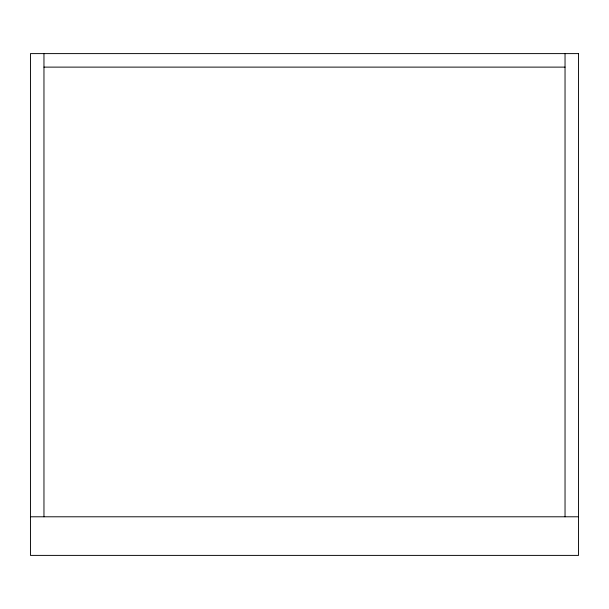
<?xml version="1.0" encoding="UTF-8"?>
<svg xmlns="http://www.w3.org/2000/svg" width="609" height="609" viewBox="0 0 609 609"><rect width="100%" height="100%" fill="white"/><g stroke="black" fill="none" stroke-linecap="round" stroke-linejoin="round"><path stroke-width="0.91" d="M43.962 67.119L565.038 67.119M30.45 516.79L578.55 516.79M565.038 53.607L565.038 516.79M43.962 53.607L43.962 516.79M578.55 53.607L30.45 53.607L30.45 555.393L578.55 555.393L578.55 53.607"/></g></svg>
